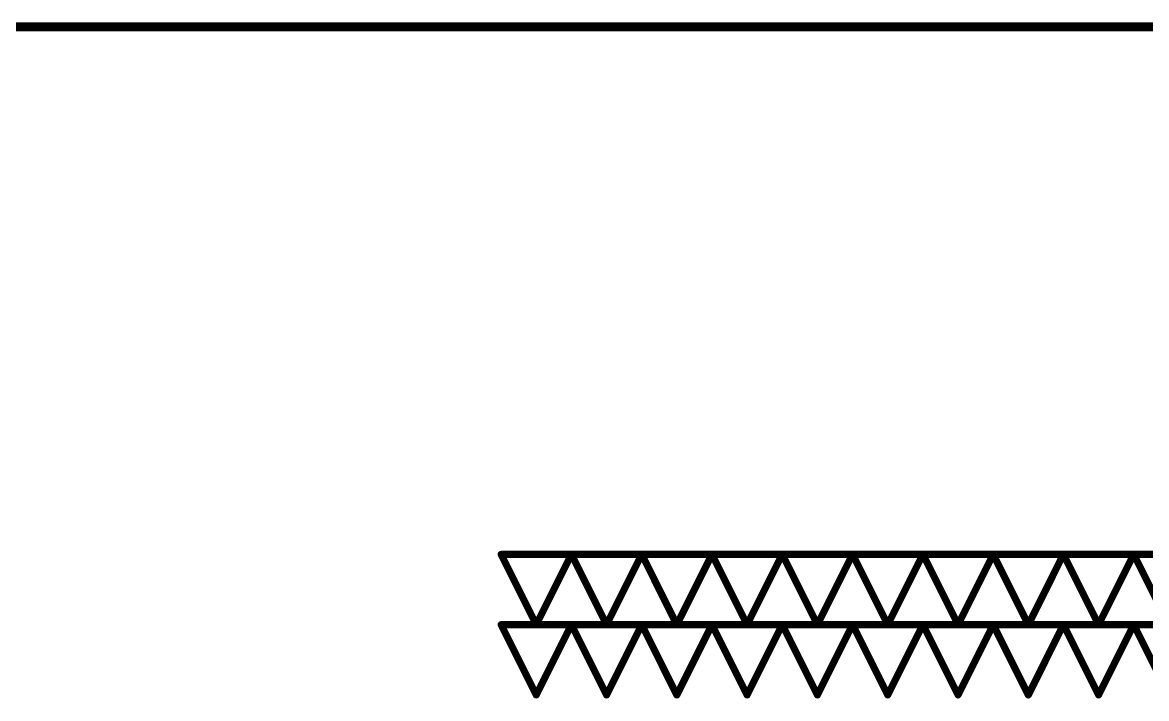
# Model space of a CAD drawing. Header units: inches. Extents: x 0 to 280, y 0 to 265.
# Drawn here: x 77.18 to 109.16, y 170.9 to 190.12 of the extents above; entities that cross this region are included whole.
import ezdxf

# ---------------------------------------------------------------- set-up
doc = ezdxf.new("R2010")
doc.units = ezdxf.units.IN
doc.layers.add('Board', color=6, linetype='Continuous')
doc.layers.add('Drill Drawing', color=1, linetype='Continuous')

msp = doc.modelspace()

# ---------------------------------------------------------------- linework, layer by layer
at = {"layer": 'Board'}
msp.add_lwpolyline([(0, 190, 0.25, 0.25, 0), (280, 190, 0.25, 0.25, 0)], format="xyseb", dxfattribs=at)
at = {"layer": 'Drill Drawing'}
for points in [[(90.8, 175, 0.2, 0.2, 0), (92.8, 175, 0.2, 0.2, 0)], [(90.8, 175, 0.2, 0.2, 0), (91.8, 173, 0.2, 0.2, 0)], [(91.8, 173, 0.2, 0.2, 0), (92.8, 175, 0.2, 0.2, 0)], [(92.8, 175, 0.2, 0.2, 0), (94.8, 175, 0.2, 0.2, 0)], [(92.8, 175, 0.2, 0.2, 0), (93.8, 173, 0.2, 0.2, 0)], [(93.8, 173, 0.2, 0.2, 0), (94.8, 175, 0.2, 0.2, 0)], [(94.8, 175, 0.2, 0.2, 0), (96.8, 175, 0.2, 0.2, 0)], [(94.8, 175, 0.2, 0.2, 0), (95.8, 173, 0.2, 0.2, 0)], [(95.8, 173, 0.2, 0.2, 0), (96.8, 175, 0.2, 0.2, 0)], [(96.8, 175, 0.2, 0.2, 0), (98.8, 175, 0.2, 0.2, 0)], [(96.8, 175, 0.2, 0.2, 0), (97.8, 173, 0.2, 0.2, 0)], [(97.8, 173, 0.2, 0.2, 0), (98.8, 175, 0.2, 0.2, 0)], [(98.8, 175, 0.2, 0.2, 0), (100.8, 175, 0.2, 0.2, 0)], [(98.8, 175, 0.2, 0.2, 0), (99.8, 173, 0.2, 0.2, 0)], [(99.8, 173, 0.2, 0.2, 0), (100.8, 175, 0.2, 0.2, 0)], [(100.8, 175, 0.2, 0.2, 0), (102.8, 175, 0.2, 0.2, 0)], [(100.8, 175, 0.2, 0.2, 0), (101.8, 173, 0.2, 0.2, 0)], [(101.8, 173, 0.2, 0.2, 0), (102.8, 175, 0.2, 0.2, 0)], [(102.8, 175, 0.2, 0.2, 0), (104.8, 175, 0.2, 0.2, 0)], [(102.8, 175, 0.2, 0.2, 0), (103.8, 173, 0.2, 0.2, 0)], [(103.8, 173, 0.2, 0.2, 0), (104.8, 175, 0.2, 0.2, 0)], [(104.8, 175, 0.2, 0.2, 0), (106.8, 175, 0.2, 0.2, 0)], [(104.8, 175, 0.2, 0.2, 0), (105.8, 173, 0.2, 0.2, 0)], [(105.8, 173, 0.2, 0.2, 0), (106.8, 175, 0.2, 0.2, 0)], [(106.8, 175, 0.2, 0.2, 0), (108.8, 175, 0.2, 0.2, 0)], [(106.8, 175, 0.2, 0.2, 0), (107.8, 173, 0.2, 0.2, 0)], [(107.8, 173, 0.2, 0.2, 0), (108.8, 175, 0.2, 0.2, 0)], [(108.8, 175, 0.2, 0.2, 0), (110.8, 175, 0.2, 0.2, 0)], [(108.8, 175, 0.2, 0.2, 0), (109.8, 173, 0.2, 0.2, 0)], [(90.8, 173, 0.2, 0.2, 0), (92.8, 173, 0.2, 0.2, 0)], [(90.8, 173, 0.2, 0.2, 0), (91.8, 171, 0.2, 0.2, 0)], [(91.8, 171, 0.2, 0.2, 0), (92.8, 173, 0.2, 0.2, 0)], [(92.8, 173, 0.2, 0.2, 0), (94.8, 173, 0.2, 0.2, 0)], [(92.8, 173, 0.2, 0.2, 0), (93.8, 171, 0.2, 0.2, 0)], [(93.8, 171, 0.2, 0.2, 0), (94.8, 173, 0.2, 0.2, 0)], [(94.8, 173, 0.2, 0.2, 0), (96.8, 173, 0.2, 0.2, 0)], [(94.8, 173, 0.2, 0.2, 0), (95.8, 171, 0.2, 0.2, 0)], [(95.8, 171, 0.2, 0.2, 0), (96.8, 173, 0.2, 0.2, 0)], [(96.8, 173, 0.2, 0.2, 0), (98.8, 173, 0.2, 0.2, 0)], [(96.8, 173, 0.2, 0.2, 0), (97.8, 171, 0.2, 0.2, 0)], [(97.8, 171, 0.2, 0.2, 0), (98.8, 173, 0.2, 0.2, 0)], [(98.8, 173, 0.2, 0.2, 0), (100.8, 173, 0.2, 0.2, 0)], [(98.8, 173, 0.2, 0.2, 0), (99.8, 171, 0.2, 0.2, 0)], [(99.8, 171, 0.2, 0.2, 0), (100.8, 173, 0.2, 0.2, 0)], [(100.8, 173, 0.2, 0.2, 0), (102.8, 173, 0.2, 0.2, 0)], [(100.8, 173, 0.2, 0.2, 0), (101.8, 171, 0.2, 0.2, 0)], [(101.8, 171, 0.2, 0.2, 0), (102.8, 173, 0.2, 0.2, 0)], [(102.8, 173, 0.2, 0.2, 0), (104.8, 173, 0.2, 0.2, 0)], [(102.8, 173, 0.2, 0.2, 0), (103.8, 171, 0.2, 0.2, 0)], [(103.8, 171, 0.2, 0.2, 0), (104.8, 173, 0.2, 0.2, 0)], [(104.8, 173, 0.2, 0.2, 0), (106.8, 173, 0.2, 0.2, 0)], [(104.8, 173, 0.2, 0.2, 0), (105.8, 171, 0.2, 0.2, 0)], [(105.8, 171, 0.2, 0.2, 0), (106.8, 173, 0.2, 0.2, 0)], [(106.8, 173, 0.2, 0.2, 0), (108.8, 173, 0.2, 0.2, 0)], [(106.8, 173, 0.2, 0.2, 0), (107.8, 171, 0.2, 0.2, 0)], [(107.8, 171, 0.2, 0.2, 0), (108.8, 173, 0.2, 0.2, 0)], [(108.8, 173, 0.2, 0.2, 0), (110.8, 173, 0.2, 0.2, 0)], [(108.8, 173, 0.2, 0.2, 0), (109.8, 171, 0.2, 0.2, 0)]]:
    msp.add_lwpolyline(points, format="xyseb", dxfattribs=at)
for points in [[(90.75, 175, 0.1, 0.1, 1), (90.85, 175, 0.1, 0.1, 1)], [(90.75, 175, 0.1, 0.1, 1), (90.85, 175, 0.1, 0.1, 1)], [(92.75, 175, 0.1, 0.1, 1), (92.85, 175, 0.1, 0.1, 1)], [(92.75, 175, 0.1, 0.1, 1), (92.85, 175, 0.1, 0.1, 1)], [(92.75, 175, 0.1, 0.1, 1), (92.85, 175, 0.1, 0.1, 1)], [(92.75, 175, 0.1, 0.1, 1), (92.85, 175, 0.1, 0.1, 1)], [(94.75, 175, 0.1, 0.1, 1), (94.85, 175, 0.1, 0.1, 1)], [(94.75, 175, 0.1, 0.1, 1), (94.85, 175, 0.1, 0.1, 1)], [(94.75, 175, 0.1, 0.1, 1), (94.85, 175, 0.1, 0.1, 1)], [(94.75, 175, 0.1, 0.1, 1), (94.85, 175, 0.1, 0.1, 1)], [(96.75, 175, 0.1, 0.1, 1), (96.85, 175, 0.1, 0.1, 1)], [(96.75, 175, 0.1, 0.1, 1), (96.85, 175, 0.1, 0.1, 1)], [(96.75, 175, 0.1, 0.1, 1), (96.85, 175, 0.1, 0.1, 1)], [(96.75, 175, 0.1, 0.1, 1), (96.85, 175, 0.1, 0.1, 1)], [(98.75, 175, 0.1, 0.1, 1), (98.85, 175, 0.1, 0.1, 1)], [(98.75, 175, 0.1, 0.1, 1), (98.85, 175, 0.1, 0.1, 1)], [(98.75, 175, 0.1, 0.1, 1), (98.85, 175, 0.1, 0.1, 1)], [(98.75, 175, 0.1, 0.1, 1), (98.85, 175, 0.1, 0.1, 1)], [(100.75, 175, 0.1, 0.1, 1), (100.85, 175, 0.1, 0.1, 1)], [(100.75, 175, 0.1, 0.1, 1), (100.85, 175, 0.1, 0.1, 1)], [(100.75, 175, 0.1, 0.1, 1), (100.85, 175, 0.1, 0.1, 1)], [(100.75, 175, 0.1, 0.1, 1), (100.85, 175, 0.1, 0.1, 1)], [(102.75, 175, 0.1, 0.1, 1), (102.85, 175, 0.1, 0.1, 1)], [(102.75, 175, 0.1, 0.1, 1), (102.85, 175, 0.1, 0.1, 1)], [(102.75, 175, 0.1, 0.1, 1), (102.85, 175, 0.1, 0.1, 1)], [(102.75, 175, 0.1, 0.1, 1), (102.85, 175, 0.1, 0.1, 1)], [(104.75, 175, 0.1, 0.1, 1), (104.85, 175, 0.1, 0.1, 1)], [(104.75, 175, 0.1, 0.1, 1), (104.85, 175, 0.1, 0.1, 1)], [(104.75, 175, 0.1, 0.1, 1), (104.85, 175, 0.1, 0.1, 1)], [(104.75, 175, 0.1, 0.1, 1), (104.85, 175, 0.1, 0.1, 1)], [(106.75, 175, 0.1, 0.1, 1), (106.85, 175, 0.1, 0.1, 1)], [(106.75, 175, 0.1, 0.1, 1), (106.85, 175, 0.1, 0.1, 1)], [(106.75, 175, 0.1, 0.1, 1), (106.85, 175, 0.1, 0.1, 1)], [(106.75, 175, 0.1, 0.1, 1), (106.85, 175, 0.1, 0.1, 1)], [(108.75, 175, 0.1, 0.1, 1), (108.85, 175, 0.1, 0.1, 1)], [(108.75, 175, 0.1, 0.1, 1), (108.85, 175, 0.1, 0.1, 1)], [(108.75, 175, 0.1, 0.1, 1), (108.85, 175, 0.1, 0.1, 1)], [(108.75, 175, 0.1, 0.1, 1), (108.85, 175, 0.1, 0.1, 1)], [(90.75, 173, 0.1, 0.1, 1), (90.85, 173, 0.1, 0.1, 1)], [(90.75, 173, 0.1, 0.1, 1), (90.85, 173, 0.1, 0.1, 1)], [(91.75, 173, 0.1, 0.1, 1), (91.85, 173, 0.1, 0.1, 1)], [(91.75, 173, 0.1, 0.1, 1), (91.85, 173, 0.1, 0.1, 1)], [(92.75, 173, 0.1, 0.1, 1), (92.85, 173, 0.1, 0.1, 1)], [(92.75, 173, 0.1, 0.1, 1), (92.85, 173, 0.1, 0.1, 1)], [(92.75, 173, 0.1, 0.1, 1), (92.85, 173, 0.1, 0.1, 1)], [(92.75, 173, 0.1, 0.1, 1), (92.85, 173, 0.1, 0.1, 1)], [(93.75, 173, 0.1, 0.1, 1), (93.85, 173, 0.1, 0.1, 1)], [(93.75, 173, 0.1, 0.1, 1), (93.85, 173, 0.1, 0.1, 1)], [(94.75, 173, 0.1, 0.1, 1), (94.85, 173, 0.1, 0.1, 1)], [(94.75, 173, 0.1, 0.1, 1), (94.85, 173, 0.1, 0.1, 1)], [(94.75, 173, 0.1, 0.1, 1), (94.85, 173, 0.1, 0.1, 1)], [(94.75, 173, 0.1, 0.1, 1), (94.85, 173, 0.1, 0.1, 1)], [(95.75, 173, 0.1, 0.1, 1), (95.85, 173, 0.1, 0.1, 1)], [(95.75, 173, 0.1, 0.1, 1), (95.85, 173, 0.1, 0.1, 1)], [(96.75, 173, 0.1, 0.1, 1), (96.85, 173, 0.1, 0.1, 1)], [(96.75, 173, 0.1, 0.1, 1), (96.85, 173, 0.1, 0.1, 1)], [(96.75, 173, 0.1, 0.1, 1), (96.85, 173, 0.1, 0.1, 1)], [(96.75, 173, 0.1, 0.1, 1), (96.85, 173, 0.1, 0.1, 1)], [(97.75, 173, 0.1, 0.1, 1), (97.85, 173, 0.1, 0.1, 1)], [(97.75, 173, 0.1, 0.1, 1), (97.85, 173, 0.1, 0.1, 1)], [(98.75, 173, 0.1, 0.1, 1), (98.85, 173, 0.1, 0.1, 1)], [(98.75, 173, 0.1, 0.1, 1), (98.85, 173, 0.1, 0.1, 1)], [(98.75, 173, 0.1, 0.1, 1), (98.85, 173, 0.1, 0.1, 1)], [(98.75, 173, 0.1, 0.1, 1), (98.85, 173, 0.1, 0.1, 1)], [(99.75, 173, 0.1, 0.1, 1), (99.85, 173, 0.1, 0.1, 1)], [(99.75, 173, 0.1, 0.1, 1), (99.85, 173, 0.1, 0.1, 1)], [(100.75, 173, 0.1, 0.1, 1), (100.85, 173, 0.1, 0.1, 1)], [(100.75, 173, 0.1, 0.1, 1), (100.85, 173, 0.1, 0.1, 1)], [(100.75, 173, 0.1, 0.1, 1), (100.85, 173, 0.1, 0.1, 1)], [(100.75, 173, 0.1, 0.1, 1), (100.85, 173, 0.1, 0.1, 1)], [(101.75, 173, 0.1, 0.1, 1), (101.85, 173, 0.1, 0.1, 1)], [(101.75, 173, 0.1, 0.1, 1), (101.85, 173, 0.1, 0.1, 1)], [(102.75, 173, 0.1, 0.1, 1), (102.85, 173, 0.1, 0.1, 1)], [(102.75, 173, 0.1, 0.1, 1), (102.85, 173, 0.1, 0.1, 1)], [(102.75, 173, 0.1, 0.1, 1), (102.85, 173, 0.1, 0.1, 1)], [(102.75, 173, 0.1, 0.1, 1), (102.85, 173, 0.1, 0.1, 1)], [(103.75, 173, 0.1, 0.1, 1), (103.85, 173, 0.1, 0.1, 1)], [(103.75, 173, 0.1, 0.1, 1), (103.85, 173, 0.1, 0.1, 1)], [(104.75, 173, 0.1, 0.1, 1), (104.85, 173, 0.1, 0.1, 1)], [(104.75, 173, 0.1, 0.1, 1), (104.85, 173, 0.1, 0.1, 1)], [(104.75, 173, 0.1, 0.1, 1), (104.85, 173, 0.1, 0.1, 1)], [(104.75, 173, 0.1, 0.1, 1), (104.85, 173, 0.1, 0.1, 1)], [(105.75, 173, 0.1, 0.1, 1), (105.85, 173, 0.1, 0.1, 1)], [(105.75, 173, 0.1, 0.1, 1), (105.85, 173, 0.1, 0.1, 1)], [(106.75, 173, 0.1, 0.1, 1), (106.85, 173, 0.1, 0.1, 1)], [(106.75, 173, 0.1, 0.1, 1), (106.85, 173, 0.1, 0.1, 1)], [(106.75, 173, 0.1, 0.1, 1), (106.85, 173, 0.1, 0.1, 1)], [(106.75, 173, 0.1, 0.1, 1), (106.85, 173, 0.1, 0.1, 1)], [(107.75, 173, 0.1, 0.1, 1), (107.85, 173, 0.1, 0.1, 1)], [(107.75, 173, 0.1, 0.1, 1), (107.85, 173, 0.1, 0.1, 1)], [(108.75, 173, 0.1, 0.1, 1), (108.85, 173, 0.1, 0.1, 1)], [(108.75, 173, 0.1, 0.1, 1), (108.85, 173, 0.1, 0.1, 1)], [(108.75, 173, 0.1, 0.1, 1), (108.85, 173, 0.1, 0.1, 1)], [(108.75, 173, 0.1, 0.1, 1), (108.85, 173, 0.1, 0.1, 1)], [(91.75, 171, 0.1, 0.1, 1), (91.85, 171, 0.1, 0.1, 1)], [(91.75, 171, 0.1, 0.1, 1), (91.85, 171, 0.1, 0.1, 1)], [(93.75, 171, 0.1, 0.1, 1), (93.85, 171, 0.1, 0.1, 1)], [(93.75, 171, 0.1, 0.1, 1), (93.85, 171, 0.1, 0.1, 1)], [(95.75, 171, 0.1, 0.1, 1), (95.85, 171, 0.1, 0.1, 1)], [(95.75, 171, 0.1, 0.1, 1), (95.85, 171, 0.1, 0.1, 1)], [(97.75, 171, 0.1, 0.1, 1), (97.85, 171, 0.1, 0.1, 1)], [(97.75, 171, 0.1, 0.1, 1), (97.85, 171, 0.1, 0.1, 1)], [(99.75, 171, 0.1, 0.1, 1), (99.85, 171, 0.1, 0.1, 1)], [(99.75, 171, 0.1, 0.1, 1), (99.85, 171, 0.1, 0.1, 1)], [(101.75, 171, 0.1, 0.1, 1), (101.85, 171, 0.1, 0.1, 1)], [(101.75, 171, 0.1, 0.1, 1), (101.85, 171, 0.1, 0.1, 1)], [(103.75, 171, 0.1, 0.1, 1), (103.85, 171, 0.1, 0.1, 1)], [(103.75, 171, 0.1, 0.1, 1), (103.85, 171, 0.1, 0.1, 1)], [(105.75, 171, 0.1, 0.1, 1), (105.85, 171, 0.1, 0.1, 1)], [(105.75, 171, 0.1, 0.1, 1), (105.85, 171, 0.1, 0.1, 1)], [(107.75, 171, 0.1, 0.1, 1), (107.85, 171, 0.1, 0.1, 1)], [(107.75, 171, 0.1, 0.1, 1), (107.85, 171, 0.1, 0.1, 1)]]:
    msp.add_lwpolyline(points, format="xyseb", close=True, dxfattribs=at)

doc.saveas('drawing.dxf')
